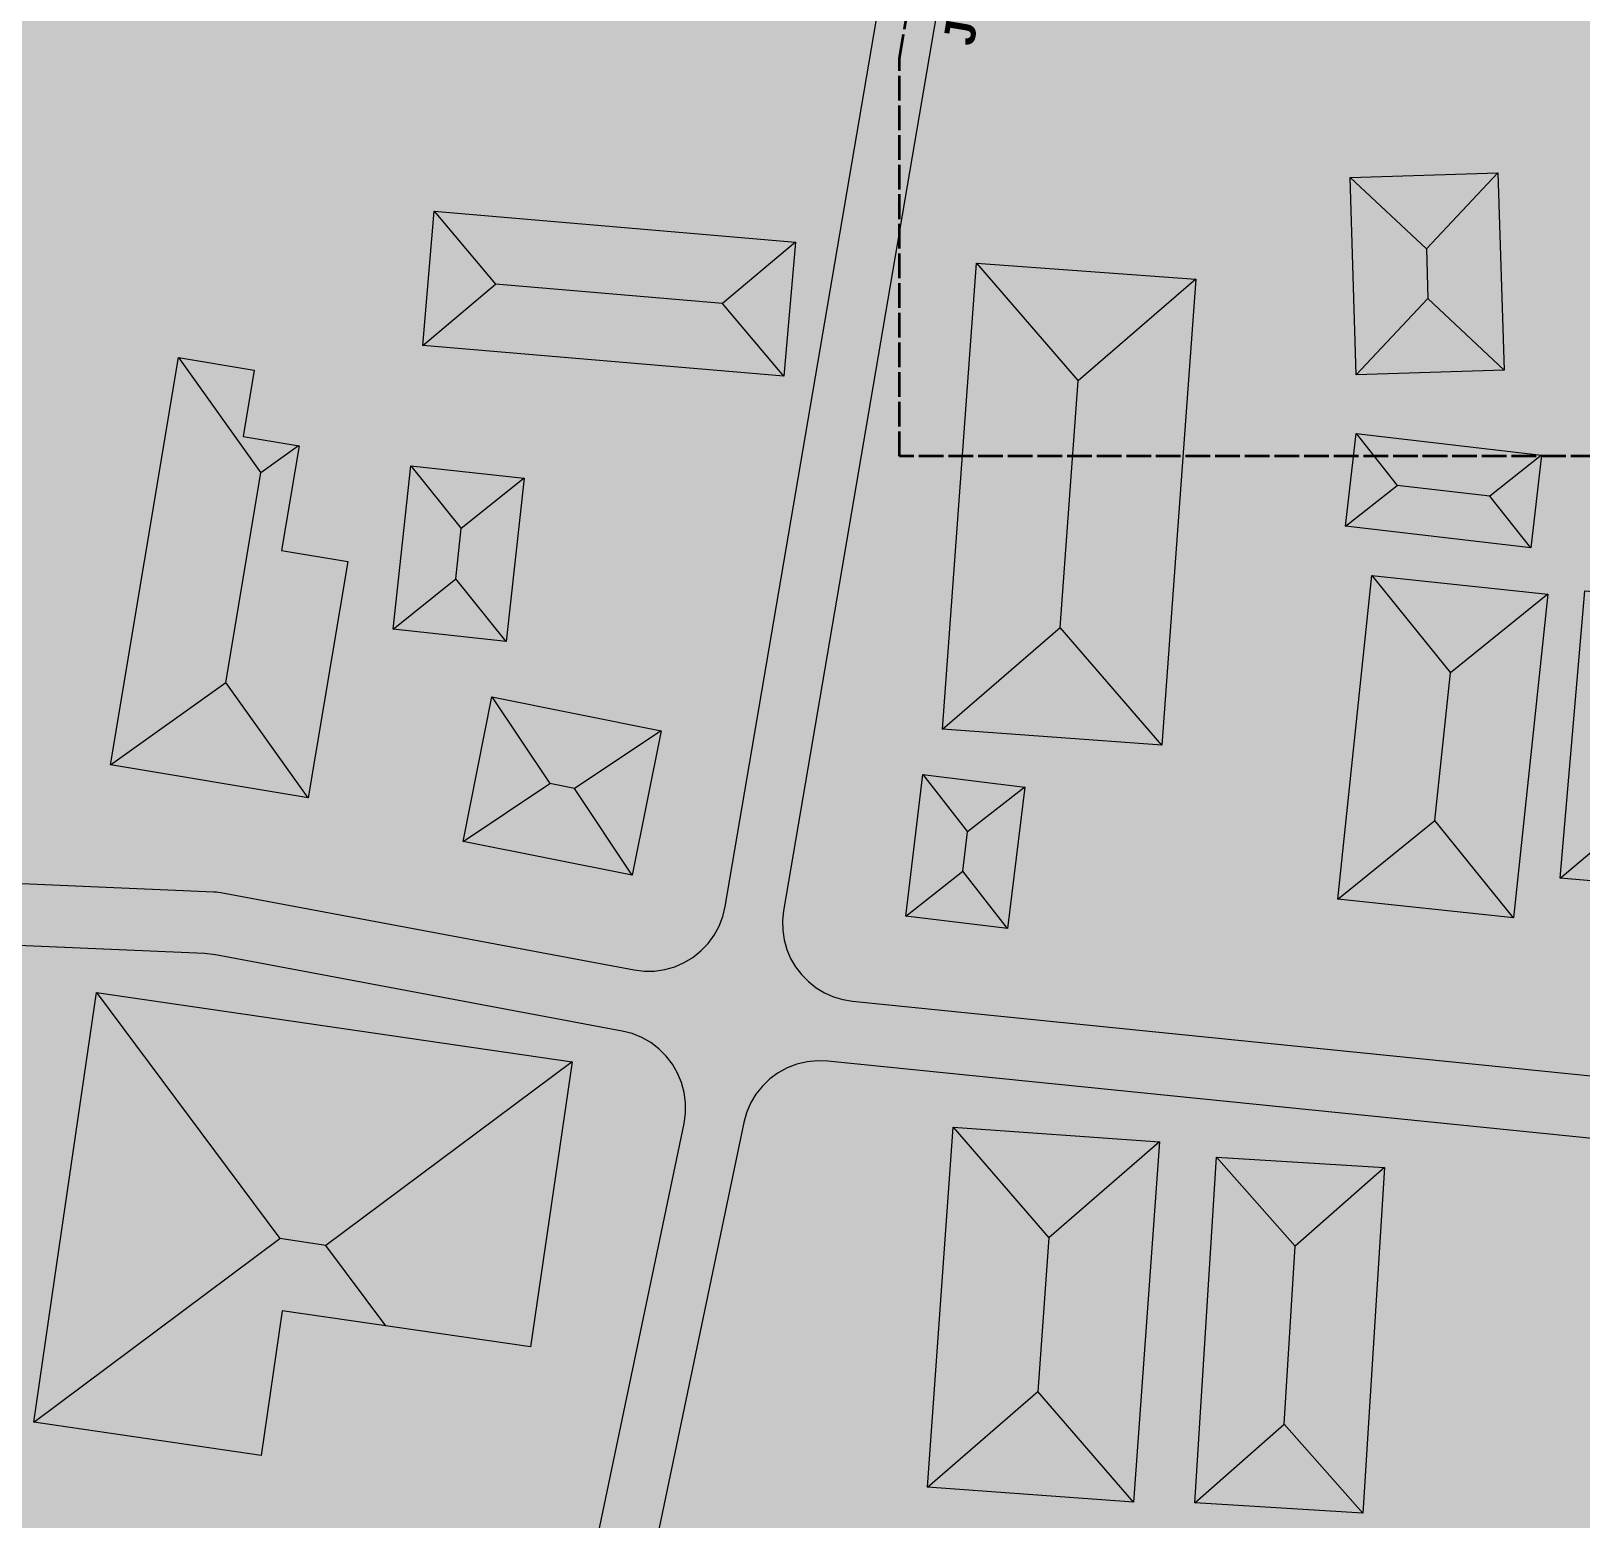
# Model space of a CAD drawing. Header units: metres. Extents: x 305909 to 307171, y 9156037 to 9156671.
# Drawn here: x 306315.3 to 306395.1, y 9156325.4 to 9156401.9 of the extents above; entities that cross this region are included whole.
import ezdxf
from ezdxf.enums import TextEntityAlignment as Align

# ---------------------------------------------------------------- set-up
doc = ezdxf.new("R2010")
doc.units = ezdxf.units.M
doc.linetypes.add('DASHED', pattern=[1.524, 1.27, -0.254])
doc.linetypes.add('DASHED2', pattern=[0.762, 0.635, -0.127])
for name, color, linetype, lineweight, true_color in [('A-ALUR_WISATA', 7, 'DASHED2', 50, 0xeb7800), ('B-BANGUNAN_PERMUKIMAN', 7, 'Continuous', 13, 0xf0cd8c), ('B-BAYANGAN', 7, 'Continuous', 0, 0x76786c), ('J-PERKERASAN_JALAN', 7, 'Continuous', 9, 0x989896), ('T-BANGUNAN_KLASTER_INTI', 7, 'Continuous', 13, 0xe88c3c), ('T-KLASTER_TEMPE_INTI', 7, 'DASHED', 35, 0xd26e14), ('T-LABEL_JALAN', 7, 'Continuous', 0, 0x282828), ('Z-R', 7, 'Continuous', 0, 0xfaf4e6), ('Z-R-UT', 7, 'Continuous', 0, 0xffd699)]:
    doc.layers.add(name, color=color, linetype=linetype, lineweight=lineweight, true_color=true_color)
doc.styles.add('ARIALB', font='arialbd.ttf')

msp = doc.modelspace()

# ---------------------------------------------------------------- hatches: boundary and pattern name
at = {"layer": 'A-ALUR_WISATA', "true_color": 0xeb7800}
h = msp.add_hatch(color=30, dxfattribs=at)
h.dxf.hatch_style = 1
h.paths.add_polyline_path([(306360.356, 9156397.621), (306360.345, 9156397.497), (306358.752, 9156397.644), (306358.766, 9156397.798), (306358.774, 9156397.859), (306359.756, 9156403.621), (306361.333, 9156403.352), (306360.356, 9156397.621)])
h = msp.add_hatch(color=30, dxfattribs=at)
h.dxf.hatch_style = 1
h.paths.add_polyline_path([(306359.518, 9156388.535), (306357.925, 9156388.682), (306358.476, 9156394.657), (306360.069, 9156394.51), (306359.518, 9156388.535)])
h = msp.add_hatch(color=30, dxfattribs=at)
h.dxf.hatch_style = 1
h.paths.add_polyline_path([(306359.341, 9156379.628), (306357.741, 9156379.612), (306357.68, 9156385.612), (306359.28, 9156385.628), (306359.341, 9156379.628)])
h = msp.add_hatch(color=30, dxfattribs=at)
h.dxf.hatch_style = 1
h.paths.add_polyline_path([(306359.379, 9156375.818), (306360.132, 9156370.796), (306358.55, 9156370.559), (306357.789, 9156375.636), (306357.78, 9156375.747), (306357.771, 9156376.612), (306359.371, 9156376.628), (306359.379, 9156375.818)])
h = msp.add_hatch(color=30, dxfattribs=at)
h.dxf.hatch_style = 1
h.paths.add_polyline_path([(306360.652, 9156367.328), (306362.426, 9156362.29), (306360.917, 9156361.759), (306359.117, 9156366.869), (306359.096, 9156366.941), (306359.081, 9156367.016), (306358.994, 9156367.592), (306360.577, 9156367.829), (306360.652, 9156367.328)])
h = msp.add_hatch(color=30, dxfattribs=at)
h.dxf.hatch_style = 1
h.paths.add_polyline_path([(306362.336, 9156360.138), (306358.704, 9156363.948), (306362.779, 9156365.383)])
h = msp.add_hatch(color=30, dxfattribs=at)
h.dxf.hatch_style = 1
h.paths.add_polyline_path([(306366.619, 9156355.171), (306366.808, 9156355.02), (306365.808, 9156353.771), (306365.523, 9156353.999), (306365.463, 9156354.053), (306365.408, 9156354.113), (306365.359, 9156354.178), (306362.218, 9156358.856), (306363.547, 9156359.748), (306366.619, 9156355.171)])
h = msp.add_hatch(color=30, dxfattribs=at)
h.dxf.hatch_style = 1
h.paths.add_polyline_path([(306371.285, 9156351.435), (306374.101, 9156350.358), (306373.529, 9156348.864), (306370.597, 9156349.986), (306370.521, 9156350.019), (306370.45, 9156350.06), (306370.383, 9156350.108), (306368.15, 9156351.896), (306369.15, 9156353.145), (306371.285, 9156351.435)])
h = msp.add_hatch(color=30, dxfattribs=at)
h.dxf.hatch_style = 1
h.paths.add_polyline_path([(306377.118, 9156349.204), (306382.647, 9156348.64), (306382.485, 9156347.049), (306376.85, 9156347.623), (306376.781, 9156347.633), (306376.712, 9156347.649), (306376.645, 9156347.672), (306376.331, 9156347.792), (306376.903, 9156349.286), (306377.118, 9156349.204)])
h = msp.add_hatch(color=30, dxfattribs=at)
h.dxf.hatch_style = 1
h.paths.add_polyline_path([(306391.065, 9156347.757), (306391.069, 9156347.756), (306391.604, 9156347.697), (306391.429, 9156346.107), (306390.895, 9156346.166), (306385.466, 9156346.74), (306385.634, 9156348.331), (306391.065, 9156347.757)])
h = msp.add_hatch(color=30, dxfattribs=at)
h.dxf.hatch_style = 1
h.paths.add_polyline_path([(306397.456, 9156347.053), (306397.46, 9156347.053), (306400.552, 9156346.697), (306400.369, 9156345.107), (306397.279, 9156345.463), (306394.411, 9156345.779), (306394.586, 9156347.369), (306397.456, 9156347.053)])
at = {"layer": 'B-BANGUNAN_PERMUKIMAN', "true_color": 0xec9366}
h = msp.add_hatch(color=33, dxfattribs=at)
h.dxf.hatch_style = 1
h.paths.add_polyline_path([(306387.104, 9156390.652), (306383.184, 9156394.334), (306390.787, 9156394.572), (306387.104, 9156390.652)])
at = {"layer": 'B-BANGUNAN_PERMUKIMAN', "true_color": 0xeb9266}
h = msp.add_hatch(color=33, dxfattribs=at)
h.dxf.hatch_style = 1
h.paths.add_polyline_path([(306387.104, 9156390.652), (306387.184, 9156388.095), (306383.502, 9156384.175), (306383.184, 9156394.334), (306387.104, 9156390.652)])
at = {"layer": 'B-BANGUNAN_PERMUKIMAN', "true_color": 0xbc7551}
h = msp.add_hatch(color=23, dxfattribs=at)
h.dxf.hatch_style = 1
h.paths.add_polyline_path([(306391.104, 9156384.412), (306387.184, 9156388.095), (306387.104, 9156390.652), (306390.787, 9156394.572), (306391.104, 9156384.412)])
at = {"layer": 'B-BANGUNAN_PERMUKIMAN', "true_color": 0xed9467}
h = msp.add_hatch(color=21, dxfattribs=at)
h.dxf.hatch_style = 1
h.paths.add_polyline_path([(306339.234, 9156388.844), (306335.49, 9156385.69), (306336.08, 9156392.588), (306336.08, 9156392.588), (306339.234, 9156388.844)])
at = {"layer": 'B-BANGUNAN_PERMUKIMAN', "true_color": 0xe99165}
h = msp.add_hatch(color=33, dxfattribs=at)
h.dxf.hatch_style = 1
h.paths.add_polyline_path([(306350.91, 9156387.846), (306339.234, 9156388.844), (306336.08, 9156392.588), (306354.654, 9156391), (306350.91, 9156387.846)])
at = {"layer": 'B-BANGUNAN_PERMUKIMAN', "true_color": 0xba7350}
h = msp.add_hatch(color=23, dxfattribs=at)
h.dxf.hatch_style = 1
h.paths.add_polyline_path([(306350.91, 9156387.846), (306354.654, 9156391), (306354.064, 9156384.103), (306350.91, 9156387.846)])
at = {"layer": 'B-BANGUNAN_PERMUKIMAN', "true_color": 0xed9367}
h = msp.add_hatch(color=21, dxfattribs=at)
h.dxf.hatch_style = 1
h.paths.add_polyline_path([(306369.195, 9156383.866), (306368.271, 9156371.176), (306362.22, 9156365.946), (306363.966, 9156389.918), (306369.195, 9156383.866)])
at = {"layer": 'B-BANGUNAN_PERMUKIMAN', "true_color": 0xea9165}
h = msp.add_hatch(color=33, dxfattribs=at)
h.dxf.hatch_style = 1
h.paths.add_polyline_path([(306369.195, 9156383.866), (306363.966, 9156389.918), (306375.246, 9156389.096), (306369.195, 9156383.866)])
at = {"layer": 'B-BANGUNAN_PERMUKIMAN', "true_color": 0xbe7652}
h = msp.add_hatch(color=23, dxfattribs=at)
h.dxf.hatch_style = 1
h.paths.add_polyline_path([(306335.49, 9156385.69), (306339.234, 9156388.844), (306350.91, 9156387.846), (306354.064, 9156384.103), (306354.064, 9156384.103), (306335.49, 9156385.69)])
at = {"layer": 'B-BANGUNAN_PERMUKIMAN', "true_color": 0xba7450}
h = msp.add_hatch(color=23, dxfattribs=at)
h.dxf.hatch_style = 1
h.paths.add_polyline_path([(306373.501, 9156365.124), (306368.271, 9156371.176), (306369.195, 9156383.866), (306375.246, 9156389.096), (306375.247, 9156389.096), (306373.501, 9156365.124)])
at = {"layer": 'B-BANGUNAN_PERMUKIMAN', "true_color": 0xbb7451}
h = msp.add_hatch(color=23, dxfattribs=at)
h.dxf.hatch_style = 1
h.paths.add_polyline_path([(306383.502, 9156384.175), (306383.502, 9156384.175), (306387.184, 9156388.095), (306391.104, 9156384.412), (306383.502, 9156384.175)])
at = {"layer": 'B-BANGUNAN_PERMUKIMAN', "true_color": 0xf5996a}
h = msp.add_hatch(color=21, dxfattribs=at)
h.dxf.hatch_style = 1
h.paths.add_polyline_path([(306322.927, 9156385.07), (306327.165, 9156379.138), (306325.367, 9156368.353), (306319.435, 9156364.115), (306322.927, 9156385.07)])
at = {"layer": 'B-BANGUNAN_PERMUKIMAN', "true_color": 0xe68f63}
h = msp.add_hatch(color=33, dxfattribs=at)
h.dxf.hatch_style = 1
h.paths.add_polyline_path([(306327.165, 9156379.138), (306322.927, 9156385.07), (306326.814, 9156384.422), (306326.244, 9156380.999), (306329.102, 9156380.522), (306327.165, 9156379.138)])
at = {"layer": 'B-BANGUNAN_PERMUKIMAN', "true_color": 0xee9467}
h = msp.add_hatch(color=21, dxfattribs=at)
h.dxf.hatch_style = 1
h.paths.add_polyline_path([(306385.609, 9156378.494), (306382.945, 9156376.387), (306383.502, 9156381.158), (306385.609, 9156378.494)])
at = {"layer": 'B-BANGUNAN_PERMUKIMAN', "true_color": 0xe99165}
h = msp.add_hatch(color=33, dxfattribs=at)
h.dxf.hatch_style = 1
h.paths.add_polyline_path([(306390.362, 9156377.94), (306385.609, 9156378.494), (306383.502, 9156381.158), (306383.502, 9156381.158), (306393.026, 9156380.047), (306390.362, 9156377.94)])
at = {"layer": 'B-BANGUNAN_PERMUKIMAN', "true_color": 0xc37954}
h = msp.add_hatch(color=23, dxfattribs=at)
h.dxf.hatch_style = 1
h.paths.add_polyline_path([(306325.367, 9156368.353), (306327.165, 9156379.138), (306329.102, 9156380.522), (306329.127, 9156380.518), (306328.23, 9156375.138), (306331.628, 9156374.571), (306329.603, 9156362.422), (306325.367, 9156368.353)])
at = {"layer": 'B-BANGUNAN_PERMUKIMAN', "true_color": 0xb97350}
h = msp.add_hatch(color=23, dxfattribs=at)
h.dxf.hatch_style = 1
h.paths.add_polyline_path([(306390.362, 9156377.94), (306393.026, 9156380.047), (306393.026, 9156380.047), (306392.47, 9156375.275), (306390.362, 9156377.94)])
at = {"layer": 'B-BANGUNAN_PERMUKIMAN', "true_color": 0xee9467}
h = msp.add_hatch(color=21, dxfattribs=at)
h.dxf.hatch_style = 1
h.paths.add_polyline_path([(306334.88, 9156379.494), (306334.88, 9156379.494), (306337.472, 9156376.267), (306337.191, 9156373.686), (306333.963, 9156371.093), (306334.88, 9156379.494)])
at = {"layer": 'B-BANGUNAN_PERMUKIMAN', "true_color": 0xe99165}
h = msp.add_hatch(color=33, dxfattribs=at)
h.dxf.hatch_style = 1
h.paths.add_polyline_path([(306337.472, 9156376.267), (306334.88, 9156379.494), (306340.7, 9156378.86), (306337.472, 9156376.267)])
at = {"layer": 'B-BANGUNAN_PERMUKIMAN', "true_color": 0xb97350}
h = msp.add_hatch(color=23, dxfattribs=at)
h.dxf.hatch_style = 1
h.paths.add_polyline_path([(306337.191, 9156373.686), (306337.472, 9156376.267), (306340.7, 9156378.86), (306339.784, 9156370.458), (306337.191, 9156373.686)])
at = {"layer": 'B-BANGUNAN_PERMUKIMAN', "true_color": 0xbe7652}
h = msp.add_hatch(color=23, dxfattribs=at)
h.dxf.hatch_style = 1
h.paths.add_polyline_path([(306382.945, 9156376.387), (306385.609, 9156378.494), (306390.362, 9156377.94), (306392.47, 9156375.275), (306382.945, 9156376.387)])
h = msp.add_hatch(color=23, dxfattribs=at)
h.dxf.hatch_style = 1
h.paths.add_polyline_path([(306337.191, 9156373.686), (306339.784, 9156370.458), (306339.784, 9156370.458), (306333.963, 9156371.093), (306337.191, 9156373.686)])
at = {"layer": 'B-BANGUNAN_PERMUKIMAN', "true_color": 0xee9467}
h = msp.add_hatch(color=21, dxfattribs=at)
h.dxf.hatch_style = 1
h.paths.add_polyline_path([(306384.296, 9156373.856), (306384.296, 9156373.856), (306388.344, 9156368.855), (306387.544, 9156361.252), (306382.543, 9156357.204), (306384.296, 9156373.856)])
at = {"layer": 'B-BANGUNAN_PERMUKIMAN', "true_color": 0xe99165}
h = msp.add_hatch(color=33, dxfattribs=at)
h.dxf.hatch_style = 1
h.paths.add_polyline_path([(306388.344, 9156368.855), (306384.296, 9156373.856), (306393.344, 9156372.903), (306393.344, 9156372.903), (306388.344, 9156368.855)])
at = {"layer": 'B-BANGUNAN_PERMUKIMAN', "true_color": 0xb97350}
h = msp.add_hatch(color=23, dxfattribs=at)
h.dxf.hatch_style = 1
h.paths.add_polyline_path([(306387.544, 9156361.252), (306388.344, 9156368.855), (306393.344, 9156372.903), (306391.592, 9156356.252), (306387.544, 9156361.252)])
at = {"layer": 'B-BANGUNAN_PERMUKIMAN', "true_color": 0xed9467}
h = msp.add_hatch(color=21, dxfattribs=at)
h.dxf.hatch_style = 1
h.paths.add_polyline_path([(306398.443, 9156369.268), (306397.774, 9156361.492), (306393.979, 9156358.298), (306395.249, 9156373.062), (306395.25, 9156373.062), (306398.443, 9156369.268)])
at = {"layer": 'B-BANGUNAN_PERMUKIMAN', "true_color": 0xbd7652}
h = msp.add_hatch(color=23, dxfattribs=at)
h.dxf.hatch_style = 1
h.paths.add_polyline_path([(306368.271, 9156371.176), (306373.501, 9156365.124), (306362.22, 9156365.946), (306362.22, 9156365.946), (306368.271, 9156371.176)])
at = {"layer": 'B-BANGUNAN_PERMUKIMAN', "true_color": 0xbe7652}
h = msp.add_hatch(color=23, dxfattribs=at)
h.dxf.hatch_style = 1
h.paths.add_polyline_path([(306325.367, 9156368.353), (306329.603, 9156362.422), (306329.603, 9156362.421), (306319.435, 9156364.115), (306325.367, 9156368.353)])
at = {"layer": 'B-BANGUNAN_PERMUKIMAN', "true_color": 0xf09568}
h = msp.add_hatch(color=21, dxfattribs=at)
h.dxf.hatch_style = 1
h.paths.add_polyline_path([(306339.046, 9156367.614), (306339.046, 9156367.614), (306342.017, 9156363.157), (306337.56, 9156360.185), (306339.046, 9156367.614)])
at = {"layer": 'B-BANGUNAN_PERMUKIMAN', "true_color": 0xe68f64}
h = msp.add_hatch(color=33, dxfattribs=at)
h.dxf.hatch_style = 1
h.paths.add_polyline_path([(306343.289, 9156362.903), (306342.017, 9156363.157), (306339.046, 9156367.614), (306347.746, 9156365.874), (306343.289, 9156362.903)])
at = {"layer": 'B-BANGUNAN_PERMUKIMAN', "true_color": 0xb7724f}
h = msp.add_hatch(color=35, dxfattribs=at)
h.dxf.hatch_style = 1
h.paths.add_polyline_path([(306343.289, 9156362.903), (306347.746, 9156365.874), (306346.26, 9156358.446), (306343.289, 9156362.903)])
at = {"layer": 'B-BANGUNAN_PERMUKIMAN', "true_color": 0xc17853}
h = msp.add_hatch(color=23, dxfattribs=at)
h.dxf.hatch_style = 1
h.paths.add_polyline_path([(306337.56, 9156360.185), (306342.017, 9156363.157), (306343.289, 9156362.903), (306346.26, 9156358.446), (306346.26, 9156358.446), (306337.56, 9156360.185)])
at = {"layer": 'B-BANGUNAN_PERMUKIMAN', "true_color": 0xee9467}
h = msp.add_hatch(color=21, dxfattribs=at)
h.dxf.hatch_style = 1
h.paths.add_polyline_path([(306363.508, 9156360.677), (306363.262, 9156358.644), (306360.325, 9156356.342), (306361.206, 9156363.614), (306363.508, 9156360.677)])
at = {"layer": 'B-BANGUNAN_PERMUKIMAN', "true_color": 0xe89165}
h = msp.add_hatch(color=33, dxfattribs=at)
h.dxf.hatch_style = 1
h.paths.add_polyline_path([(306366.445, 9156362.979), (306363.508, 9156360.677), (306361.206, 9156363.614), (306361.206, 9156363.614), (306366.445, 9156362.979)])
at = {"layer": 'B-BANGUNAN_PERMUKIMAN', "true_color": 0xb97350}
h = msp.add_hatch(color=23, dxfattribs=at)
h.dxf.hatch_style = 1
h.paths.add_polyline_path([(306365.564, 9156355.707), (306363.262, 9156358.644), (306363.508, 9156360.677), (306366.445, 9156362.979), (306365.564, 9156355.707)])
at = {"layer": 'B-BANGUNAN_PERMUKIMAN', "true_color": 0xbe7652}
h = msp.add_hatch(color=23, dxfattribs=at)
h.dxf.hatch_style = 1
h.paths.add_polyline_path([(306397.774, 9156361.492), (306400.967, 9156357.697), (306393.979, 9156358.298), (306397.774, 9156361.492)])
h = msp.add_hatch(color=23, dxfattribs=at)
h.dxf.hatch_style = 1
h.paths.add_polyline_path([(306387.544, 9156361.252), (306391.592, 9156356.252), (306382.543, 9156357.204), (306387.544, 9156361.252)])
at = {"layer": 'B-BANGUNAN_PERMUKIMAN', "true_color": 0xbf7652}
h = msp.add_hatch(color=23, dxfattribs=at)
h.dxf.hatch_style = 1
h.paths.add_polyline_path([(306363.262, 9156358.644), (306365.564, 9156355.707), (306360.325, 9156356.342), (306363.262, 9156358.644)])
at = {"layer": 'B-BANGUNAN_PERMUKIMAN', "true_color": 0xea9165}
h = msp.add_hatch(color=33, dxfattribs=at)
h.dxf.hatch_style = 1
h.paths.add_polyline_path([(306328.144, 9156339.75), (306315.478, 9156330.31), (306316.564, 9156337.752), (306318.704, 9156352.416), (306328.144, 9156339.75)])
at = {"layer": 'B-BANGUNAN_PERMUKIMAN', "true_color": 0xe18c61}
h = msp.add_hatch(color=23, dxfattribs=at)
h.dxf.hatch_style = 1
h.paths.add_polyline_path([(306330.512, 9156339.405), (306328.144, 9156339.75), (306318.704, 9156352.416), (306318.704, 9156352.417), (306343.178, 9156348.845), (306330.512, 9156339.405)])
at = {"layer": 'B-BANGUNAN_PERMUKIMAN', "true_color": 0xb5714e}
h = msp.add_hatch(color=35, dxfattribs=at)
h.dxf.hatch_style = 1
h.paths.add_polyline_path([(306330.512, 9156339.405), (306343.178, 9156348.845), (306341.038, 9156334.18), (306333.596, 9156335.266), (306330.512, 9156339.405)])
at = {"layer": 'B-BANGUNAN_PERMUKIMAN', "true_color": 0xed9367}
h = msp.add_hatch(color=21, dxfattribs=at)
h.dxf.hatch_style = 1
h.paths.add_polyline_path([(306362.766, 9156345.481), (306367.69, 9156339.8), (306367.124, 9156331.884), (306361.443, 9156326.961), (306362.766, 9156345.481)])
at = {"layer": 'B-BANGUNAN_PERMUKIMAN', "true_color": 0xea9165}
h = msp.add_hatch(color=33, dxfattribs=at)
h.dxf.hatch_style = 1
h.paths.add_polyline_path([(306367.69, 9156339.8), (306362.766, 9156345.481), (306373.371, 9156344.724), (306373.371, 9156344.724), (306367.69, 9156339.8)])
at = {"layer": 'B-BANGUNAN_PERMUKIMAN', "true_color": 0xba7450}
h = msp.add_hatch(color=23, dxfattribs=at)
h.dxf.hatch_style = 1
h.paths.add_polyline_path([(306367.124, 9156331.884), (306367.69, 9156339.8), (306373.371, 9156344.724), (306372.048, 9156326.203), (306372.048, 9156326.203), (306367.124, 9156331.884)])
at = {"layer": 'B-BANGUNAN_PERMUKIMAN', "true_color": 0xed9367}
h = msp.add_hatch(color=21, dxfattribs=at)
h.dxf.hatch_style = 1
h.paths.add_polyline_path([(306380.356, 9156339.36), (306379.784, 9156330.217), (306375.196, 9156326.168), (306375.196, 9156326.169), (306376.307, 9156343.949), (306380.356, 9156339.36)])
at = {"layer": 'B-BANGUNAN_PERMUKIMAN', "true_color": 0xea9165}
h = msp.add_hatch(color=33, dxfattribs=at)
h.dxf.hatch_style = 1
h.paths.add_polyline_path([(306384.945, 9156343.408), (306380.356, 9156339.36), (306376.307, 9156343.949), (306384.945, 9156343.408)])
at = {"layer": 'B-BANGUNAN_PERMUKIMAN', "true_color": 0xba7450}
h = msp.add_hatch(color=23, dxfattribs=at)
h.dxf.hatch_style = 1
h.paths.add_polyline_path([(306383.834, 9156325.629), (306379.784, 9156330.217), (306380.356, 9156339.36), (306384.945, 9156343.408), (306383.834, 9156325.629)])
at = {"layer": 'B-BANGUNAN_PERMUKIMAN', "true_color": 0xbc7551}
h = msp.add_hatch(color=23, dxfattribs=at)
h.dxf.hatch_style = 1
h.paths.add_polyline_path([(306328.144, 9156339.75), (306330.512, 9156339.405), (306333.596, 9156335.266), (306328.257, 9156336.045), (306327.171, 9156328.604), (306315.478, 9156330.31), (306328.144, 9156339.75)])
at = {"layer": 'B-BANGUNAN_PERMUKIMAN', "true_color": 0xbd7652}
h = msp.add_hatch(color=23, dxfattribs=at)
h.dxf.hatch_style = 1
h.paths.add_polyline_path([(306367.124, 9156331.884), (306372.048, 9156326.203), (306361.443, 9156326.961), (306367.124, 9156331.884)])
h = msp.add_hatch(color=23, dxfattribs=at)
h.dxf.hatch_style = 1
h.paths.add_polyline_path([(306379.784, 9156330.217), (306383.834, 9156325.629), (306375.196, 9156326.168), (306379.784, 9156330.217)])
at = {"layer": 'B-BAYANGAN', "true_color": 0x76786c}
h = msp.add_hatch(color=8, dxfattribs=at)
h.dxf.hatch_style = 1
h.paths.add_polyline_path([(306391.855, 9156383.662), (306384.252, 9156383.424), (306383.934, 9156393.584), (306391.537, 9156393.822), (306391.855, 9156383.662)])
h = msp.add_hatch(color=8, dxfattribs=at)
h.dxf.hatch_style = 1
h.paths.add_polyline_path([(306391.855, 9156383.662), (306384.252, 9156383.424), (306383.934, 9156393.584), (306391.537, 9156393.822), (306391.855, 9156383.662)])
h = msp.add_hatch(color=8, dxfattribs=at)
h.dxf.hatch_style = 1
h.paths.add_polyline_path([(306355.404, 9156390.25), (306354.814, 9156383.352), (306336.24, 9156384.94), (306336.83, 9156391.838), (306355.404, 9156390.25)])
h = msp.add_hatch(color=8, dxfattribs=at)
h.dxf.hatch_style = 1
h.paths.add_polyline_path([(306375.997, 9156388.346), (306374.251, 9156364.374), (306362.97, 9156365.196), (306364.716, 9156389.168), (306375.997, 9156388.346)])
h = msp.add_hatch(color=8, dxfattribs=at)
h.dxf.hatch_style = 1
h.paths.add_polyline_path([(306315.952, 9156385.1), (306315.026, 9156367.902), (306303.425, 9156368.527), (306304.351, 9156385.725), (306315.952, 9156385.1)])
h = msp.add_hatch(color=8, dxfattribs=at)
h.dxf.hatch_style = 1
h.paths.add_polyline_path([(306332.378, 9156373.821), (306330.353, 9156361.671), (306320.185, 9156363.365), (306323.677, 9156384.32), (306327.564, 9156383.672), (306326.994, 9156380.249), (306329.877, 9156379.768), (306328.98, 9156374.388), (306332.378, 9156373.821)])
h = msp.add_hatch(color=8, dxfattribs=at)
h.dxf.hatch_style = 1
h.paths.add_polyline_path([(306393.777, 9156379.297), (306393.22, 9156374.525), (306383.695, 9156375.637), (306384.252, 9156380.408), (306393.777, 9156379.297)])
h = msp.add_hatch(color=8, dxfattribs=at)
h.dxf.hatch_style = 1
h.paths.add_polyline_path([(306341.45, 9156378.11), (306340.534, 9156369.708), (306334.713, 9156370.343), (306335.629, 9156378.745), (306341.45, 9156378.11)])
h = msp.add_hatch(color=8, dxfattribs=at)
h.dxf.hatch_style = 1
h.paths.add_polyline_path([(306394.094, 9156372.153), (306392.342, 9156355.502), (306383.293, 9156356.454), (306385.046, 9156373.106), (306394.094, 9156372.153)])
h = msp.add_hatch(color=8, dxfattribs=at)
h.dxf.hatch_style = 1
h.paths.add_polyline_path([(306402.987, 9156371.711), (306401.717, 9156356.947), (306394.729, 9156357.548), (306395.999, 9156372.312), (306402.987, 9156371.711)])
h = msp.add_hatch(color=8, dxfattribs=at)
h.dxf.hatch_style = 1
h.paths.add_polyline_path([(306348.496, 9156365.124), (306347.01, 9156357.695), (306338.31, 9156359.435), (306339.795, 9156366.864), (306348.496, 9156365.124)])
h = msp.add_hatch(color=8, dxfattribs=at)
h.dxf.hatch_style = 1
h.paths.add_polyline_path([(306367.195, 9156362.229), (306366.314, 9156354.957), (306361.075, 9156355.592), (306361.956, 9156362.864), (306367.195, 9156362.229)])
h = msp.add_hatch(color=8, dxfattribs=at)
h.dxf.hatch_style = 1
h.paths.add_polyline_path([(306343.928, 9156348.095), (306341.788, 9156333.43), (306329.007, 9156335.295), (306327.921, 9156327.854), (306316.228, 9156329.56), (306317.314, 9156337.002), (306319.454, 9156351.667), (306343.928, 9156348.095)])
h = msp.add_hatch(color=8, dxfattribs=at)
h.dxf.hatch_style = 1
h.paths.add_polyline_path([(306374.121, 9156343.974), (306372.798, 9156325.453), (306362.193, 9156326.211), (306363.516, 9156344.732), (306374.121, 9156343.974)])
h = msp.add_hatch(color=8, dxfattribs=at)
h.dxf.hatch_style = 1
h.paths.add_polyline_path([(306385.695, 9156342.659), (306384.584, 9156324.879), (306375.946, 9156325.419), (306377.057, 9156343.199), (306385.695, 9156342.659)])
at = {"layer": 'J-PERKERASAN_JALAN', "true_color": 0xa8a8a6}
h = msp.add_hatch(color=253, dxfattribs=at)
h.dxf.hatch_style = 1
h.paths.add_polyline_path([(306211.341, 9156561.319), (306215.693, 9156561.13), (306215.76, 9156561.126), (306215.8, 9156561.123), (306215.867, 9156561.117), (306305.106, 9156551.206), (306305.211, 9156551.196), (306385.831, 9156544.389), (306385.918, 9156544.38), (306385.969, 9156544.374), (306386.055, 9156544.361), (306424.864, 9156537.661), (306424.901, 9156537.654), (306424.922, 9156537.65), (306424.958, 9156537.643), (306453.186, 9156531.689), (306453.481, 9156531.639), (306455.847, 9156531.322), (306456.066, 9156531.299), (306458.588, 9156531.102), (306458.613, 9156531.1), (306499.527, 9156528.16), (306499.548, 9156528.159), (306503.861, 9156527.791), (306503.93, 9156527.784), (306503.97, 9156527.78), (306504.038, 9156527.77), (306508.381, 9156527.098), (306524.104, 9156524.604), (306524.104, 9156521.364), (306507.903, 9156523.933), (306507.888, 9156523.936), (306503.705, 9156524.584), (306503.432, 9156524.616), (306499.323, 9156524.966), (306499.27, 9156524.971), (306458.379, 9156527.908), (306455.69, 9156528.118), (306455.636, 9156528.123), (306455.603, 9156528.127), (306455.548, 9156528.133), (306452.885, 9156528.49), (306452.811, 9156528.501), (306452.767, 9156528.509), (306452.694, 9156528.523), (306424.381, 9156534.494), (306424.236, 9156534.522), (306390.807, 9156540.293), (306390.292, 9156540.348), (306389.774, 9156540.336), (306389.261, 9156540.256), (306388.764, 9156540.112), (306388.289, 9156539.904), (306387.845, 9156539.636), (306387.439, 9156539.314), (306387.079, 9156538.941), (306386.769, 9156538.525), (306386.516, 9156538.073), (306386.324, 9156537.592), (306386.196, 9156537.089), (306373.097, 9156467.337), (306371.27, 9156457.608), (306371.258, 9156457.542), (306354.047, 9156356.618), (306353.994, 9156356.117), (306354.004, 9156355.613), (306354.077, 9156355.115), (306354.213, 9156354.629), (306354.408, 9156354.165), (306354.661, 9156353.729), (306354.966, 9156353.328), (306355.319, 9156352.968), (306355.714, 9156352.656), (306356.146, 9156352.396), (306356.607, 9156352.192), (306357.09, 9156352.048), (306357.587, 9156351.966), (306409.631, 9156346.693), (306409.685, 9156346.687), (306409.717, 9156346.683), (306409.771, 9156346.675), (306440.166, 9156341.92), (306440.608, 9156341.876), (306479.912, 9156340.134), (306480.43, 9156340.144), (306480.943, 9156340.222), (306481.441, 9156340.365), (306481.917, 9156340.572), (306482.362, 9156340.838), (306482.768, 9156341.16), (306483.13, 9156341.531), (306483.441, 9156341.946), (306483.695, 9156342.398), (306483.889, 9156342.879), (306484.019, 9156343.381), (306484.082, 9156343.896), (306484.563, 9156352.101), (306486.641, 9156384.636), (306486.657, 9156384.758), (306486.78, 9156384.758), (306489.513, 9156384.584), (306489.635, 9156384.568), (306489.635, 9156384.445), (306487.559, 9156351.943), (306487.558, 9156351.922), (306487.067, 9156343.551), (306487.07, 9156343.043), (306487.137, 9156342.539), (306487.267, 9156342.048), (306487.458, 9156341.578), (306487.707, 9156341.135), (306488.011, 9156340.728), (306488.363, 9156340.362), (306488.76, 9156340.044), (306489.193, 9156339.779), (306489.656, 9156339.571), (306490.142, 9156339.423), (306490.643, 9156339.338), (306492.503, 9156339.143), (306492.541, 9156339.139), (306492.564, 9156339.136), (306492.602, 9156339.131), (306513.238, 9156336.16), (306513.401, 9156336.139), (306524.104, 9156335.046), (306524.104, 9156331.829), (306512.982, 9156332.966), (306512.941, 9156332.97), (306512.916, 9156332.973), (306512.875, 9156332.979), (306498.863, 9156334.996), (306498.356, 9156335.037), (306497.849, 9156335.012), (306497.349, 9156334.924), (306496.864, 9156334.773), (306496.402, 9156334.562), (306495.97, 9156334.294), (306495.576, 9156333.973), (306495.226, 9156333.605), (306494.925, 9156333.196), (306494.679, 9156332.752), (306494.49, 9156332.28), (306494.364, 9156331.788), (306494.3, 9156331.284), (306494.301, 9156330.776), (306499.491, 9156251.377), (306499.491, 9156251.254), (306499.369, 9156251.238), (306496.637, 9156251.059), (306496.514, 9156251.059), (306496.498, 9156251.181), (306491.167, 9156332.724), (306491.102, 9156333.229), (306490.973, 9156333.721), (306490.782, 9156334.193), (306490.533, 9156334.637), (306490.23, 9156335.046), (306489.877, 9156335.413), (306489.48, 9156335.732), (306489.047, 9156335.998), (306488.582, 9156336.207), (306488.095, 9156336.356), (306487.594, 9156336.441), (306485.258, 9156336.686), (306485.017, 9156336.704), (306446.09, 9156338.429), (306445.584, 9156338.42), (306445.083, 9156338.346), (306444.595, 9156338.21), (306444.129, 9156338.013), (306443.691, 9156337.759), (306443.289, 9156337.452), (306442.928, 9156337.096), (306442.616, 9156336.698), (306442.356, 9156336.263), (306442.153, 9156335.8), (306442.011, 9156335.314), (306441.931, 9156334.814), (306441.915, 9156334.308), (306442.571, 9156313.413), (306442.58, 9156313.248), (306443.283, 9156303.609), (306443.286, 9156303.565), (306443.287, 9156303.544), (306443.288, 9156303.5), (306443.886, 9156283.072), (306443.882, 9156282.949), (306443.759, 9156282.937), (306441.022, 9156282.857), (306440.899, 9156282.862), (306440.888, 9156282.984), (306440.293, 9156303.314), (306440.284, 9156303.488), (306439.581, 9156313.122), (306439.578, 9156313.164), (306439.577, 9156313.184), (306439.576, 9156313.226), (306438.873, 9156335.586), (306438.826, 9156336.086), (306438.716, 9156336.577), (306438.545, 9156337.05), (306438.317, 9156337.498), (306438.034, 9156337.914), (306437.701, 9156338.291), (306437.323, 9156338.623), (306436.907, 9156338.906), (306436.458, 9156339.133), (306435.985, 9156339.303), (306435.494, 9156339.412), (306409.399, 9156343.494), (306409.184, 9156343.522), (306356.316, 9156348.878), (306355.783, 9156348.897), (306355.253, 9156348.844), (306354.735, 9156348.722), (306354.238, 9156348.531), (306353.77, 9156348.276), (306353.34, 9156347.962), (306352.956, 9156347.593), (306352.624, 9156347.176), (306352.351, 9156346.719), (306352.141, 9156346.23), (306351.997, 9156345.717), (306341.11, 9156293.6), (306341.085, 9156293.468), (306330.918, 9156235.039), (306330.908, 9156234.979), (306329.587, 9156226.644), (306329.547, 9156226.286), (306329.002, 9156218.17), (306329.001, 9156218.146), (306326.612, 9156189.443), (306326.594, 9156189.321), (306326.471, 9156189.324), (306323.742, 9156189.551), (306323.62, 9156189.569), (306323.622, 9156189.692), (306326.007, 9156218.339), (306326.011, 9156218.403), (306326.567, 9156226.689), (306326.575, 9156226.779), (306326.58, 9156226.824), (306326.592, 9156226.913), (306327.95, 9156235.479), (306327.954, 9156235.502), (306338.142, 9156294.057), (306338.148, 9156294.09), (306338.151, 9156294.106), (306338.158, 9156294.139), (306348.925, 9156345.68), (306348.998, 9156346.205), (306349.002, 9156346.735), (306348.936, 9156347.261), (306348.8, 9156347.774), (306348.598, 9156348.264), (306348.333, 9156348.723), (306348.01, 9156349.143), (306347.634, 9156349.517), (306347.211, 9156349.837), (306346.75, 9156350.099), (306346.259, 9156350.298), (306345.745, 9156350.43), (306324.834, 9156354.345), (306324.271, 9156354.41), (306279.508, 9156356.343), (306211.341, 9156359.746), (306211.341, 9156362.949), (306279.625, 9156359.541), (306279.652, 9156359.54), (306324.736, 9156357.593), (306324.877, 9156357.581), (306324.962, 9156357.572), (306325.102, 9156357.551), (306346.36, 9156353.57), (306346.885, 9156353.507), (306347.414, 9156353.514), (306347.937, 9156353.591), (306348.445, 9156353.736), (306348.93, 9156353.947), (306349.383, 9156354.219), (306349.796, 9156354.55), (306350.161, 9156354.931), (306350.473, 9156355.358), (306350.727, 9156355.822), (306350.917, 9156356.315), (306351.04, 9156356.829), (306367.345, 9156452.444), (306367.4, 9156452.978), (306367.382, 9156453.515), (306367.293, 9156454.044), (306367.134, 9156454.557), (306366.908, 9156455.044), (306366.618, 9156455.496), (306366.271, 9156455.905), (306365.872, 9156456.264), (306365.428, 9156456.566), (306364.948, 9156456.806), (306364.44, 9156456.98), (306363.913, 9156457.084), (306328.417, 9156461.659), (306307.102, 9156464.447), (306307.086, 9156464.449), (306307.041, 9156464.456), (306243.125, 9156474.305), (306242.61, 9156474.35), (306242.093, 9156474.329), (306241.583, 9156474.241), (306241.089, 9156474.088), (306240.619, 9156473.873), (306240.18, 9156473.598), (306239.781, 9156473.27), (306239.427, 9156472.892), (306239.125, 9156472.472), (306238.879, 9156472.017), (306235.863, 9156465.428), (306235.816, 9156465.333), (306235.721, 9156465.173), (306235.626, 9156465.045), (306235.517, 9156464.929), (306235.377, 9156464.807), (306235.291, 9156464.744), (306234.104, 9156463.916), (306234.011, 9156463.855), (306233.816, 9156463.749), (306233.715, 9156463.704), (306232.243, 9156463.105), (306232.16, 9156463.073), (306232.012, 9156463.028), (306231.882, 9156463), (306231.728, 9156462.982), (306231.639, 9156462.977), (306225.305, 9156462.777), (306225.175, 9156462.777), (306225.11, 9156462.78), (306224.979, 9156462.788), (306217.294, 9156463.552), (306217.186, 9156463.566), (306217.132, 9156463.574), (306217.025, 9156463.594), (306211.341, 9156464.792), (306211.341, 9156467.858), (306217.404, 9156466.58), (306217.834, 9156466.513), (306224.983, 9156465.803), (306225.505, 9156465.785), (306230.354, 9156465.938), (306230.906, 9156465.994), (306231.444, 9156466.125), (306231.96, 9156466.33), (306232.442, 9156466.604), (306232.881, 9156466.943), (306233.27, 9156467.338), (306233.6, 9156467.784), (306233.865, 9156468.271), (306237.161, 9156475.469), (306237.205, 9156475.561), (306237.295, 9156475.714), (306237.385, 9156475.836), (306237.487, 9156475.949), (306237.6, 9156476.051), (306237.743, 9156476.156), (306237.829, 9156476.21), (306239.166, 9156476.996), (306239.245, 9156477.041), (306239.389, 9156477.108), (306239.517, 9156477.155), (306239.67, 9156477.196), (306239.759, 9156477.213), (306241.459, 9156477.502), (306241.565, 9156477.517), (306241.752, 9156477.529), (306241.939, 9156477.52), (306242.045, 9156477.507), (306307.452, 9156467.428), (306307.542, 9156467.415), (306328.795, 9156464.635), (306328.802, 9156464.634), (306364.829, 9156459.991), (306365.332, 9156459.958), (306365.835, 9156459.989), (306366.33, 9156460.083), (306366.81, 9156460.238), (306367.266, 9156460.452), (306367.692, 9156460.722), (306368.08, 9156461.044), (306368.425, 9156461.412), (306368.721, 9156461.82), (306368.963, 9156462.262), (306369.147, 9156462.731), (306369.271, 9156463.22), (306370.149, 9156467.89), (306383.124, 9156536.986), (306383.186, 9156537.496), (306383.182, 9156538.011), (306383.112, 9156538.52), (306382.978, 9156539.016), (306382.781, 9156539.491), (306382.525, 9156539.937), (306382.213, 9156540.346), (306381.852, 9156540.712), (306381.447, 9156541.028), (306381.004, 9156541.29), (306380.532, 9156541.493), (306380.037, 9156541.634), (306379.529, 9156541.71), (306304.881, 9156548.012), (306304.855, 9156548.015), (306304.839, 9156548.016), (306304.813, 9156548.019), (306215.667, 9156557.919), (306215.399, 9156557.94), (306211.341, 9156558.116), (306211.341, 9156561.319)])
at = {"layer": 'T-BANGUNAN_KLASTER_INTI', "true_color": 0xffb22c}
h = msp.add_hatch(color=40, dxfattribs=at)
h.dxf.hatch_style = 1
h.paths.add_polyline_path([(306387.104, 9156390.652), (306383.184, 9156394.334), (306390.787, 9156394.572), (306387.104, 9156390.652)])
at = {"layer": 'T-BANGUNAN_KLASTER_INTI', "true_color": 0xffb12c}
h = msp.add_hatch(color=40, dxfattribs=at)
h.dxf.hatch_style = 1
h.paths.add_polyline_path([(306387.104, 9156390.652), (306387.184, 9156388.095), (306383.502, 9156384.175), (306383.184, 9156394.334), (306387.104, 9156390.652)])
at = {"layer": 'T-BANGUNAN_KLASTER_INTI', "true_color": 0xd38e23}
h = msp.add_hatch(color=42, dxfattribs=at)
h.dxf.hatch_style = 1
h.paths.add_polyline_path([(306391.104, 9156384.412), (306387.184, 9156388.095), (306387.104, 9156390.652), (306390.787, 9156394.572), (306391.104, 9156384.412)])
at = {"layer": 'T-BANGUNAN_KLASTER_INTI', "true_color": 0xd28d23}
h = msp.add_hatch(color=42, dxfattribs=at)
h.dxf.hatch_style = 1
h.paths.add_polyline_path([(306383.502, 9156384.175), (306383.502, 9156384.175), (306387.184, 9156388.095), (306391.104, 9156384.412), (306383.502, 9156384.175)])
at = {"layer": 'Z-R', "true_color": 0xf4f2ec}
h = msp.add_hatch(color=7, dxfattribs=at)
h.dxf.hatch_style = 1
h.paths.add_polyline_path([(306624.289, 9156242.595), (306556.388, 9156238.052), (306554.003, 9156281.952), (306509.625, 9156279.089), (306499.604, 9156305.811), (306466.679, 9156301.994), (306472.882, 9156235.666), (306497.912, 9156229.062), (306526.804, 9156228.986), (306531.575, 9156219.919), (306532.491, 9156127.582), (306486.314, 9156132.333), (306393.989, 9156155.199), (306332.726, 9156171.593), (306288.72, 9156190.576), (306259.621, 9156211.151), (306259.621, 9156409.341), (306281.946, 9156409.003), (306338.236, 9156402.748), (306341.903, 9156461.433), (306341.903, 9156461.433), (306341.904, 9156461.433), (306369.777, 9156457.841), (306369.778, 9156457.841), (306369.779, 9156457.84), (306369.78, 9156457.84), (306369.78, 9156457.84), (306369.781, 9156457.839), (306369.782, 9156457.838), (306369.783, 9156457.838), (306369.783, 9156457.837), (306369.784, 9156457.836), (306369.784, 9156457.835), (306369.785, 9156457.834), (306369.785, 9156457.833), (306369.785, 9156457.832), (306369.785, 9156457.831), (306369.785, 9156457.83), (306369.785, 9156457.829), (306360, 9156400.45), (306360, 9156400.449), (306360, 9156400.449), (306360, 9156380), (306360, 9156380), (306360, 9156380), (306440, 9156380), (306440, 9156380), (306440, 9156380), (306440, 9156532.835), (306440, 9156532.835), (306440, 9156532.835), (306424.61, 9156536.081), (306424.61, 9156536.081), (306385.74, 9156542.791), (306385.74, 9156542.791), (306305.003, 9156549.608), (306305.003, 9156549.608), (306259.621, 9156554.648), (306259.621, 9156558.541), (306291.75, 9156555.548), (306369.455, 9156545.532), (306504.834, 9156523.084), (306572.178, 9156510.306), (306677.166, 9156490.276), (306764.133, 9156475.064), (306735.941, 9156145.416), (306694.109, 9156139.201), (306694.292, 9156206.558), (306623.212, 9156213.87), (306624.289, 9156242.595)])
at = {"layer": 'Z-R-UT', "true_color": 0xfae9cc}
h = msp.add_hatch(color=254, dxfattribs=at)
h.dxf.hatch_style = 1
h.paths.add_polyline_path([(306039.052, 9156573.455), (306119.178, 9156567.786), (306119.178, 9156567.786), (306160.523, 9156563.133), (306160.523, 9156563.133), (306186.122, 9156560.815), (306186.122, 9156560.815), (306215.657, 9156559.53), (306215.657, 9156559.53), (306305.003, 9156549.608), (306305.003, 9156549.608), (306385.74, 9156542.791), (306385.74, 9156542.791), (306385.919, 9156542.76), (306385.919, 9156484.648), (306380.976, 9156485.584), (306380.785, 9156485.629), (306380.6, 9156485.694), (306380.422, 9156485.776), (306380.252, 9156485.875), (306380.094, 9156485.991), (306379.947, 9156486.121), (306379.814, 9156486.265), (306379.696, 9156486.422), (306379.593, 9156486.589), (306379.507, 9156486.766), (306379.44, 9156486.95), (306379.39, 9156487.14), (306379.36, 9156487.334), (306379.348, 9156487.53), (306379.356, 9156487.726), (306379.383, 9156487.92), (306380.198, 9156492.227), (306378.765, 9156491.868), (306378.718, 9156491.851), (306374.515, 9156469.469), (306385.919, 9156466.63), (306385.919, 9156380), (306360, 9156380), (306360, 9156380), (306360, 9156380), (306360, 9156400.449), (306360, 9156400.449), (306360, 9156400.45), (306369.785, 9156457.829), (306369.785, 9156457.83), (306369.785, 9156457.831), (306369.785, 9156457.832), (306369.785, 9156457.833), (306369.785, 9156457.834), (306369.784, 9156457.835), (306369.784, 9156457.836), (306369.783, 9156457.837), (306369.783, 9156457.838), (306369.782, 9156457.838), (306369.781, 9156457.839), (306369.78, 9156457.84), (306369.78, 9156457.84), (306369.779, 9156457.84), (306369.778, 9156457.841), (306369.777, 9156457.841), (306341.904, 9156461.433), (306341.903, 9156461.433), (306341.903, 9156461.433), (306342.144, 9156465.284), (306342.144, 9156465.285), (306342.144, 9156465.286), (306342.144, 9156465.287), (306342.143, 9156465.288), (306342.143, 9156465.288), (306342.143, 9156465.289), (306342.142, 9156465.29), (306342.142, 9156465.291), (306342.141, 9156465.292), (306342.14, 9156465.292), (306342.139, 9156465.293), (306342.138, 9156465.293), (306342.138, 9156465.294), (306342.137, 9156465.294), (306342.136, 9156465.294), (306264.747, 9156477.801), (306264.746, 9156477.802), (306264.745, 9156477.802), (306222.528, 9156475.456), (306222.528, 9156475.456), (306150.602, 9156473.893), (306150.602, 9156473.893), (306060.207, 9156485.254), (306060.206, 9156485.254), (306060.206, 9156485.254), (306051.451, 9156523.214), (306051.45, 9156523.215), (306033.081, 9156573.806), (306033.081, 9156573.806), (306033.081, 9156573.806), (306039.052, 9156573.455), (306039.052, 9156573.455)])
h = msp.add_hatch(color=254, dxfattribs=at)
h.dxf.hatch_style = 1
h.paths.add_polyline_path([(306385.919, 9156542.76), (306424.61, 9156536.081), (306424.61, 9156536.081), (306440, 9156532.835), (306440, 9156532.835), (306440, 9156532.835), (306440, 9156380), (306440, 9156380), (306440, 9156380), (306385.919, 9156380), (306385.919, 9156466.63), (306386.344, 9156466.524), (306386.561, 9156467.851), (306386.602, 9156468.043), (306386.661, 9156468.23), (306386.739, 9156468.41), (306386.834, 9156468.582), (306386.945, 9156468.744), (306387.072, 9156468.894), (306387.213, 9156469.031), (306387.366, 9156469.153), (306387.531, 9156469.26), (306387.705, 9156469.35), (306387.888, 9156469.422), (306388.076, 9156469.476), (306388.27, 9156469.512), (306388.465, 9156469.528), (306388.661, 9156469.526), (306388.856, 9156469.504), (306398.831, 9156467.878), (306399.406, 9156469.094), (306399.968, 9156470.665), (306400.373, 9156472.283), (306400.618, 9156473.934), (306400.7, 9156475.6), (306400.638, 9156476.859), (306391.105, 9156478.896), (306390.915, 9156478.946), (306390.731, 9156479.015), (306390.555, 9156479.101), (306390.388, 9156479.205), (306390.232, 9156479.324), (306390.089, 9156479.458), (306389.959, 9156479.605), (306389.844, 9156479.764), (306389.746, 9156479.934), (306389.664, 9156480.113), (306389.601, 9156480.298), (306389.556, 9156480.489), (306389.53, 9156480.684), (306389.523, 9156480.88), (306389.535, 9156481.076), (306389.567, 9156481.27), (306390.119, 9156483.854), (306385.919, 9156484.648), (306385.919, 9156542.76)])

# ---------------------------------------------------------------- linework, layer by layer
at = {"layer": 'B-BANGUNAN_PERMUKIMAN', "color": 27, "lineweight": 9, "true_color": 0x744832}
for p, q in [((306383.184, 9156394.334), (306387.104, 9156390.652)), ((306390.787, 9156394.572), (306387.104, 9156390.652)), ((306336.08, 9156392.588), (306339.234, 9156388.844)), ((306354.654, 9156391), (306350.91, 9156387.846)), ((306387.104, 9156390.652), (306387.184, 9156388.095)), ((306363.966, 9156389.918), (306369.195, 9156383.866)), ((306335.49, 9156385.69), (306339.234, 9156388.844)), ((306350.91, 9156387.846), (306339.234, 9156388.844)), ((306375.246, 9156389.096), (306369.195, 9156383.866)), ((306354.064, 9156384.103), (306350.91, 9156387.846)), ((306383.502, 9156384.175), (306387.184, 9156388.095)), ((306391.104, 9156384.412), (306387.184, 9156388.095)), ((306322.927, 9156385.07), (306327.165, 9156379.138)), ((306368.271, 9156371.176), (306369.195, 9156383.866)), ((306383.502, 9156381.158), (306385.609, 9156378.494)), ((306329.102, 9156380.522), (306327.165, 9156379.138)), ((306393.026, 9156380.047), (306390.362, 9156377.94)), ((306325.367, 9156368.353), (306327.165, 9156379.138)), ((306334.88, 9156379.494), (306337.472, 9156376.267)), ((306340.7, 9156378.86), (306337.472, 9156376.267)), ((306382.945, 9156376.387), (306385.609, 9156378.494)), ((306390.362, 9156377.94), (306385.609, 9156378.494)), ((306392.47, 9156375.275), (306390.362, 9156377.94)), ((306337.191, 9156373.686), (306337.472, 9156376.267)), ((306333.963, 9156371.093), (306337.191, 9156373.686)), ((306339.784, 9156370.458), (306337.191, 9156373.686)), ((306384.296, 9156373.856), (306388.344, 9156368.855)), ((306393.344, 9156372.903), (306388.344, 9156368.855)), ((306362.22, 9156365.946), (306368.271, 9156371.176)), ((306373.501, 9156365.124), (306368.271, 9156371.176)), ((306387.544, 9156361.252), (306388.344, 9156368.855)), ((306319.435, 9156364.115), (306325.367, 9156368.353)), ((306329.603, 9156362.422), (306325.367, 9156368.353)), ((306339.046, 9156367.614), (306342.017, 9156363.157)), ((306347.746, 9156365.874), (306343.289, 9156362.903)), ((306337.56, 9156360.185), (306342.017, 9156363.157)), ((306343.289, 9156362.903), (306342.017, 9156363.157)), ((306361.206, 9156363.614), (306363.508, 9156360.677)), ((306346.26, 9156358.446), (306343.289, 9156362.903)), ((306366.445, 9156362.979), (306363.508, 9156360.677)), ((306393.979, 9156358.298), (306397.774, 9156361.492)), ((306363.262, 9156358.644), (306363.508, 9156360.677)), ((306382.543, 9156357.204), (306387.544, 9156361.252)), ((306391.592, 9156356.252), (306387.544, 9156361.252)), ((306360.325, 9156356.342), (306363.262, 9156358.644)), ((306365.564, 9156355.707), (306363.262, 9156358.644)), ((306318.704, 9156352.416), (306328.144, 9156339.75)), ((306343.178, 9156348.845), (306330.512, 9156339.405)), ((306362.766, 9156345.481), (306367.69, 9156339.8)), ((306373.371, 9156344.724), (306367.69, 9156339.8)), ((306376.307, 9156343.949), (306380.356, 9156339.36)), ((306384.945, 9156343.408), (306380.356, 9156339.36)), ((306315.478, 9156330.31), (306328.144, 9156339.75)), ((306330.512, 9156339.405), (306328.144, 9156339.75)), ((306333.596, 9156335.266), (306330.512, 9156339.405)), ((306367.69, 9156339.8), (306367.124, 9156331.884)), ((306379.784, 9156330.217), (306380.356, 9156339.36)), ((306361.443, 9156326.961), (306367.124, 9156331.884)), ((306372.048, 9156326.203), (306367.124, 9156331.884)), ((306375.196, 9156326.168), (306379.784, 9156330.217)), ((306383.834, 9156325.629), (306379.784, 9156330.217))]:
    msp.add_line(p, q, dxfattribs=at)
at = {"layer": 'B-BANGUNAN_PERMUKIMAN', "color": 27, "lineweight": 13, "true_color": 0x744832}
for points in [[(306391.105, 9156384.412), (306383.502, 9156384.174), (306383.184, 9156394.334), (306390.787, 9156394.572), (306391.105, 9156384.412)], [(306354.654, 9156391), (306354.064, 9156384.102), (306335.49, 9156385.69), (306336.08, 9156392.588), (306354.654, 9156391)], [(306375.247, 9156389.096), (306373.501, 9156365.124), (306362.22, 9156365.946), (306363.966, 9156389.918), (306375.247, 9156389.096)], [(306331.628, 9156374.571), (306329.603, 9156362.421), (306319.435, 9156364.115), (306322.927, 9156385.07), (306326.814, 9156384.422), (306326.244, 9156380.999), (306329.127, 9156380.518), (306328.23, 9156375.138), (306331.628, 9156374.571)], [(306393.027, 9156380.047), (306392.47, 9156375.275), (306382.945, 9156376.387), (306383.502, 9156381.158), (306393.027, 9156380.047)], [(306340.7, 9156378.86), (306339.784, 9156370.458), (306333.963, 9156371.093), (306334.879, 9156379.494), (306340.7, 9156378.86)], [(306393.344, 9156372.903), (306391.592, 9156356.252), (306382.543, 9156357.204), (306384.296, 9156373.856), (306393.344, 9156372.903)], [(306402.237, 9156372.461), (306400.967, 9156357.697), (306393.979, 9156358.298), (306395.249, 9156373.062), (306402.237, 9156372.461)], [(306347.746, 9156365.874), (306346.26, 9156358.445), (306337.56, 9156360.185), (306339.045, 9156367.614), (306347.746, 9156365.874)], [(306366.445, 9156362.979), (306365.564, 9156355.707), (306360.325, 9156356.342), (306361.206, 9156363.614), (306366.445, 9156362.979)], [(306343.178, 9156348.845), (306341.038, 9156334.18), (306328.257, 9156336.045), (306327.171, 9156328.604), (306315.478, 9156330.31), (306316.564, 9156337.752), (306318.704, 9156352.417), (306343.178, 9156348.845)], [(306373.371, 9156344.724), (306372.048, 9156326.203), (306361.443, 9156326.961), (306362.766, 9156345.482), (306373.371, 9156344.724)], [(306384.945, 9156343.409), (306383.834, 9156325.629), (306375.196, 9156326.169), (306376.307, 9156343.949), (306384.945, 9156343.409)]]:
    msp.add_lwpolyline(points, close=True, dxfattribs=at)
at = {"layer": 'J-PERKERASAN_JALAN', "color": 8, "lineweight": 13, "true_color": 0x787876}
for points in [[(306371.258, 9156457.542), (306354.047, 9156356.618), (306353.994, 9156356.117), (306354.004, 9156355.613), (306354.077, 9156355.115), (306354.213, 9156354.629), (306354.408, 9156354.165), (306354.661, 9156353.729), (306354.966, 9156353.328), (306355.319, 9156352.968), (306355.714, 9156352.656), (306356.146, 9156352.396), (306356.607, 9156352.192), (306357.09, 9156352.048), (306357.587, 9156351.966), (306409.631, 9156346.693)], [(306134.398, 9156366.073), (306186.403, 9156364.194), (306186.425, 9156364.193), (306279.625, 9156359.541), (306279.625, 9156359.541), (306279.652, 9156359.54), (306324.736, 9156357.593), (306324.877, 9156357.581), (306324.962, 9156357.572), (306325.102, 9156357.551), (306346.36, 9156353.57), (306346.885, 9156353.507), (306347.414, 9156353.514), (306347.937, 9156353.591), (306348.445, 9156353.736), (306348.93, 9156353.947), (306349.383, 9156354.219), (306349.796, 9156354.55), (306350.161, 9156354.931), (306350.473, 9156355.358), (306350.727, 9156355.822), (306350.917, 9156356.315), (306351.04, 9156356.829), (306367.345, 9156452.444)], [(306338.158, 9156294.139), (306348.925, 9156345.68), (306348.998, 9156346.205), (306349.002, 9156346.735), (306348.936, 9156347.261), (306348.8, 9156347.774), (306348.598, 9156348.264), (306348.333, 9156348.723), (306348.01, 9156349.143), (306347.634, 9156349.517), (306347.211, 9156349.837), (306346.75, 9156350.099), (306346.259, 9156350.298), (306345.745, 9156350.43), (306324.834, 9156354.345), (306324.271, 9156354.41), (306279.508, 9156356.343), (306186.314, 9156360.995), (306186.259, 9156360.997), (306134.074, 9156362.883)], [(306409.184, 9156343.522), (306356.316, 9156348.878), (306355.783, 9156348.897), (306355.253, 9156348.844), (306354.735, 9156348.722), (306354.238, 9156348.531), (306353.77, 9156348.276), (306353.34, 9156347.962), (306352.956, 9156347.593), (306352.624, 9156347.176), (306352.351, 9156346.719), (306352.141, 9156346.23), (306351.997, 9156345.717), (306341.11, 9156293.6)]]:
    msp.add_lwpolyline(points, dxfattribs=at)
at = {"layer": 'T-BANGUNAN_KLASTER_INTI', "color": 46, "lineweight": 9, "true_color": 0x825816}
for p, q in [((306383.184, 9156394.334), (306387.104, 9156390.652)), ((306390.787, 9156394.572), (306387.104, 9156390.652)), ((306387.104, 9156390.652), (306387.184, 9156388.095)), ((306383.502, 9156384.175), (306387.184, 9156388.095)), ((306391.104, 9156384.412), (306387.184, 9156388.095))]:
    msp.add_line(p, q, dxfattribs=at)
at = {"layer": 'T-BANGUNAN_KLASTER_INTI', "color": 46, "lineweight": 13, "true_color": 0x825816}
msp.add_lwpolyline([(306391.105, 9156384.412), (306383.502, 9156384.174), (306383.184, 9156394.334), (306390.787, 9156394.572), (306391.105, 9156384.412)], close=True, dxfattribs=at)
at = {"layer": 'T-KLASTER_TEMPE_INTI'}
msp.add_lwpolyline([(306440, 9156532.835), (306440, 9156380), (306440, 9156380), (306440, 9156380), (306360, 9156380), (306360, 9156380), (306360, 9156380), (306360, 9156400.449), (306360, 9156400.449), (306360, 9156400.45), (306369.785, 9156457.829)], dxfattribs=at)

# ---------------------------------------------------------------- texts
at = {"layer": 'T-LABEL_JALAN', "style": 'ARIALB'}
msp.add_text('Jl. Ampas Waras', height=1.6, rotation=80.5, dxfattribs=at).set_placement((306364.5, 9156410), align=Align.MIDDLE_CENTER)

doc.saveas('drawing.dxf')
